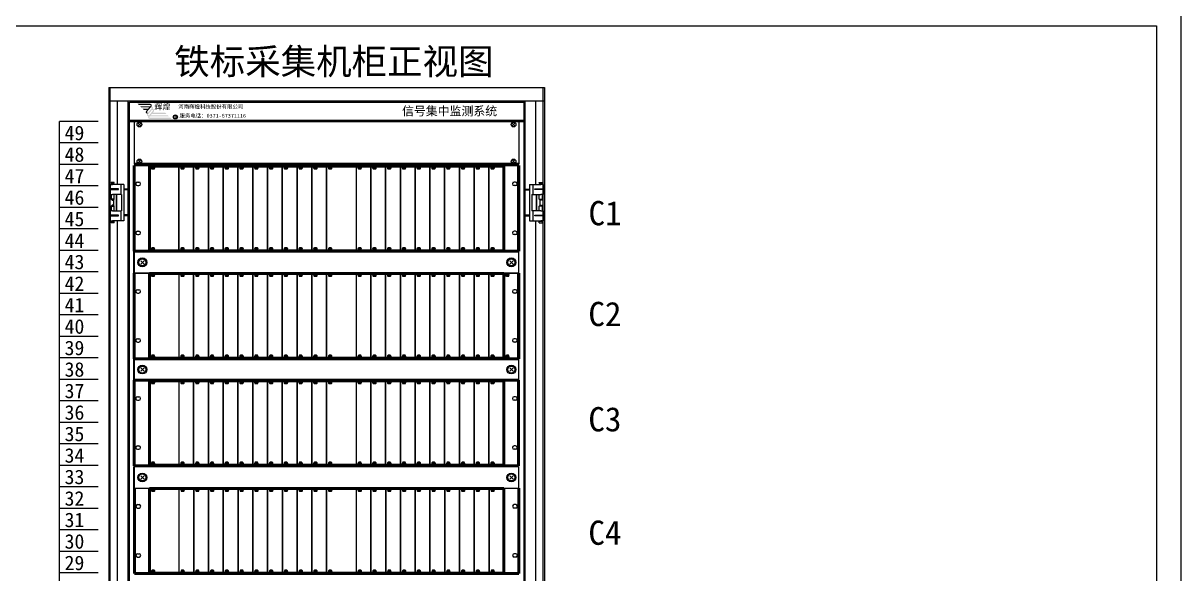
# Model space of a CAD drawing. Extents: x -75138 to 15640, y -12340 to 70479.
# Drawn here: x 4848 to 7240, y -7583 to -6444 of the extents above; entities that cross this region are included whole.
import ezdxf
from ezdxf.enums import TextEntityAlignment as Align

# ---------------------------------------------------------------- set-up
doc = ezdxf.new("R2010")
doc.units = 0
doc.linetypes.add('CENTER', pattern=[2, 1.25, -0.25, 0.25, -0.25])
doc.layers.get('0').update_dxf_attribs({"linetype": 'CONTINUOUS'})
doc.layers.get('Defpoints').update_dxf_attribs({"linetype": 'CONTINUOUS'})
for name, color, linetype, lineweight in [('6文字层', 3, 'CONTINUOUS', 35), ('中心线', 1, 'CENTER', 18), ('轮廓', 7, 'CONTINUOUS', 50)]:
    doc.layers.add(name, color=color, linetype=linetype, lineweight=lineweight)
doc.layers.add('参考线层', color=4, linetype='CONTINUOUS', plot=False)
for name, color, linetype in [('图框_外框线', 7, 'CONTINUOUS'), ('尺寸线', 3, 'CONTINUOUS'), ('轮廓线', 7, 'CONTINUOUS')]:
    doc.layers.add(name, color=color, linetype=linetype)
doc.styles.add('Ht', font='SIMHEI.TTF')
doc.styles.get("Standard").update_dxf_attribs({"font": 'SIMFANG.TTF'})
doc.styles.add('仿宋3.5', font='SIMFANG.TTF', dxfattribs={"width": 0.7, "height": 3.5})
doc.styles.add('宋体', font='SimSun.ttf')
doc.styles.add('黑', font='SIMHEI.TTF')
doc.styles.add('黑体', font='SIMHEI.TTF')

# ---------------------------------------------------------------- blocks, each defined once
blk = doc.blocks.new('机架')
at = {"color": 7, "linetype": 'Continuous', "ltscale": 25.4}
for p, q in [((10682.3, 8398.9), (10682.3, 8396.2)), ((10688.5, 8396.2), (10682.3, 8396.2)), ((10688.5, 8396.2), (10688.5, 8398.9))]:
    blk.add_line(p, q, dxfattribs=at)
blk.add_line((11559.5, 7575.7), (11559.5, 8400.7))
at = {"layer": '尺寸线'}
blk.add_line((10720.1, 6428), (10720.1, 6428), dxfattribs=at)
at = {"layer": '轮廓线'}
for p, q in [((10677.6, 8676.2), (10677.6, 6326.2)), ((10677.6, 8676.2), (11577.6, 8676.2)), ((10680.1, 6385.6), (10680.1, 8676.2)), ((11575, 6385.6), (11575, 8676.2)), ((11577.6, 8676.2), (11577.6, 6326.2)), ((10680.1, 8648.7), (11577.6, 8648.7)), ((10695.6, 8475.7), (10695.6, 8648.7)), ((10717.6, 6385.6), (10717.6, 8648.7)), ((10720, 8646.2), (11535.1, 8646.2)), ((10720.1, 6388.1), (10720.1, 8646.2)), ((11535.1, 6385.6), (11535.1, 8648.7)), ((11537.5, 6385.6), (11537.5, 8648.7)), ((11559.5, 8475.7), (11559.5, 8648.7)), ((10680.1, 8475.7), (10685.4, 8475.7)), ((10680.1, 8475.7), (10680.1, 8455.2)), ((10681.4, 8465.4), (10681.4, 8466.8)), ((10685.4, 8466.8), (10681.4, 8466.8)), ((10688.5, 8480.2), (10682.3, 8480.2)), ((10682.3, 8480.2), (10682.3, 8478.4)), ((10688.5, 8478.4), (10682.3, 8478.4)), ((10682.3, 8476.2), (10688.5, 8476.2)), ((10682.3, 8476.2), (10682.3, 8475.7)), ((10683.5, 8478.4), (10683.5, 8476.2)), ((10702, 8475.7), (10685.4, 8475.7)), ((10697.7, 8466.8), (10685.4, 8466.8)), ((10687.4, 8478.4), (10687.4, 8476.2)), ((10687.4, 8476.2), (10687.4, 8478.4)), ((10688.5, 8478.4), (10688.5, 8480.2)), ((10688.5, 8475.7), (10688.5, 8476.2)), ((10697.7, 8465.4), (10697.7, 8466.8)), ((10708.4, 8475.7), (10702, 8475.7)), ((10702, 8475.7), (10702, 8455.2)), ((10708.4, 8475.7), (10708.4, 8466.3)), ((10708.4, 8466.3), (10708.4, 8464.5)), ((10717.6, 8466.3), (10708.4, 8466.3)), ((11537.5, 8466.3), (11546.7, 8466.3)), ((11546.7, 8475.7), (11546.7, 8466.3)), ((11546.7, 8475.7), (11553.1, 8475.7)), ((11546.7, 8466.3), (11546.7, 8464.5)), ((11553.1, 8475.7), (11553.1, 8455.2)), ((11553.1, 8475.7), (11569.7, 8475.7)), ((11557.4, 8466.8), (11569.7, 8466.8)), ((11557.4, 8465.4), (11557.4, 8466.8)), ((11566.6, 8478.4), (11566.6, 8480.2)), ((11566.6, 8480.2), (11572.8, 8480.2)), ((11566.6, 8478.4), (11572.8, 8478.4)), ((11566.6, 8475.7), (11566.6, 8476.2)), ((11572.8, 8476.2), (11566.6, 8476.2)), ((11567.7, 8476.2), (11567.7, 8478.4)), ((11567.7, 8478.4), (11567.7, 8476.2)), ((11575, 8475.7), (11569.7, 8475.7)), ((11569.7, 8466.8), (11573.7, 8466.8)), ((11571.6, 8478.4), (11571.6, 8476.2)), ((11572.8, 8480.2), (11572.8, 8478.4)), ((11572.8, 8476.2), (11572.8, 8475.7)), ((11573.7, 8465.4), (11573.7, 8466.8)), ((11575, 8475.7), (11575, 8455.2)), ((10680.1, 8455.2), (10685.4, 8455.2)), ((10681.4, 8465.4), (10685.4, 8465.4)), ((10682.3, 8455.2), (10682.3, 8445.3)), ((10688.5, 8445.3), (10682.3, 8445.3)), ((10682.3, 8445.3), (10684.1, 8443.6)), ((10684.1, 8443.6), (10686.8, 8443.6)), ((10685.4, 8465.4), (10697.7, 8465.4)), ((10702, 8455.2), (10685.4, 8455.2)), ((10686.8, 8443.6), (10688.5, 8445.3)), ((10687.4, 8444.2), (10687.4, 8432.2)), ((10688.5, 8445.3), (10688.5, 8455.2)), ((10693.2, 8421.2), (10693.2, 8455.2)), ((10694.1, 8443.6), (10694.1, 8455.2)), ((10694.1, 8443.6), (10694.3, 8443.6)), ((10694.3, 8432.8), (10694.3, 8443.6)), ((10704, 8455.2), (10702, 8455.2)), ((10704, 8455.2), (10704, 8421.2)), ((10708.4, 8464.5), (10708.4, 8412.8)), ((10717.6, 8464.5), (10708.4, 8464.5)), ((11537.5, 8464.5), (11546.7, 8464.5)), ((11546.7, 8464.5), (11546.7, 8412.8)), ((11551.1, 8455.2), (11551.1, 8421.2)), ((11551.1, 8455.2), (11553.1, 8455.2)), ((11553.1, 8455.2), (11569.7, 8455.2)), ((11569.7, 8465.4), (11557.4, 8465.4)), ((11561, 8443.6), (11560.8, 8443.6)), ((11560.8, 8432.8), (11560.8, 8443.6)), ((11561, 8443.6), (11561, 8455.2)), ((11561.9, 8421.2), (11561.9, 8455.2)), ((11566.6, 8445.3), (11566.6, 8455.2)), ((11568.4, 8443.6), (11566.6, 8445.3)), ((11566.6, 8445.3), (11572.8, 8445.3)), ((11567.7, 8444.2), (11567.7, 8432.2)), ((11571, 8443.6), (11568.4, 8443.6)), ((11573.7, 8465.4), (11569.7, 8465.4)), ((11575, 8455.2), (11569.7, 8455.2)), ((11572.8, 8445.3), (11571, 8443.6)), ((11572.8, 8455.2), (11572.8, 8445.3)), ((10685.4, 8421.2), (10680.1, 8421.2)), ((10680.1, 8421.2), (10680.1, 8400.7)), ((10684.1, 8432.8), (10682.3, 8431.1)), ((10682.3, 8431.1), (10688.5, 8431.1)), ((10682.3, 8431.1), (10682.3, 8421.2)), ((10686.8, 8432.8), (10684.1, 8432.8)), ((10685.4, 8421.2), (10702, 8421.2)), ((10688.5, 8431.1), (10686.8, 8432.8)), ((10688.5, 8421.2), (10688.5, 8431.1)), ((10694.1, 8421.2), (10694.1, 8432.8)), ((10694.3, 8432.8), (10694.1, 8432.8)), ((10702, 8421.2), (10702, 8400.7)), ((10702, 8421.2), (10704, 8421.2)), ((11553.1, 8421.2), (11551.1, 8421.2)), ((11569.7, 8421.2), (11553.1, 8421.2)), ((11553.1, 8421.2), (11553.1, 8400.7)), ((11560.8, 8432.8), (11561, 8432.8)), ((11561, 8421.2), (11561, 8432.8)), ((11566.6, 8431.1), (11568.4, 8432.8)), ((11566.6, 8421.2), (11566.6, 8431.1)), ((11572.8, 8431.1), (11566.6, 8431.1)), ((11568.4, 8432.8), (11571, 8432.8)), ((11569.7, 8421.2), (11575, 8421.2)), ((11571, 8432.8), (11572.8, 8431.1)), ((11572.8, 8431.1), (11572.8, 8421.2)), ((11575, 8421.2), (11575, 8400.7)), ((10680.1, 8400.7), (10685.4, 8400.7)), ((10681.4, 8411), (10681.4, 8412.3)), ((10685.4, 8412.3), (10681.4, 8412.3)), ((10681.4, 8411), (10685.4, 8411)), ((10682.3, 8398.9), (10688.5, 8398.9)), ((10683.5, 8400.7), (10683.5, 8398.9)), ((10697.7, 8412.3), (10685.4, 8412.3)), ((10685.4, 8411), (10697.7, 8411)), ((10702, 8400.7), (10685.4, 8400.7)), ((10687.4, 8400.7), (10687.4, 8398.9)), ((10687.4, 8398.9), (10687.4, 8400.7)), ((10697.7, 8411), (10697.7, 8412.3)), ((10708.4, 8400.7), (10702, 8400.7)), ((10708.4, 8412.8), (10708.4, 8411)), ((10717.6, 8412.8), (10708.4, 8412.8)), ((10708.4, 8411), (10708.4, 8400.7)), ((10717.6, 8411), (10708.4, 8411)), ((11537.5, 8412.8), (11546.7, 8412.8)), ((11537.5, 8411), (11546.7, 8411)), ((11546.7, 8412.8), (11546.7, 8411)), ((11546.7, 8411), (11546.7, 8400.7)), ((11546.7, 8400.7), (11553.1, 8400.7)), ((11553.1, 8400.7), (11569.7, 8400.7)), ((11557.4, 8412.3), (11569.7, 8412.3)), ((11557.4, 8411), (11557.4, 8412.3)), ((11569.7, 8411), (11557.4, 8411)), ((11566.6, 8396.2), (11566.6, 8398.9)), ((11572.8, 8398.9), (11566.6, 8398.9)), ((11566.6, 8396.2), (11572.8, 8396.2)), ((11567.7, 8398.9), (11567.7, 8400.7)), ((11567.7, 8400.7), (11567.7, 8398.9)), ((11569.7, 8412.3), (11573.7, 8412.3)), ((11573.7, 8411), (11569.7, 8411)), ((11575, 8400.7), (11569.7, 8400.7)), ((11571.6, 8400.7), (11571.6, 8398.9)), ((11572.8, 8398.9), (11572.8, 8396.2)), ((11573.7, 8411), (11573.7, 8412.3)), ((10680.1, 7575.7), (10680.1, 7555.1)), ((10680.1, 7575.7), (10685.4, 7575.7)), ((10685.4, 7566.7), (10681.4, 7566.7)), ((10681.4, 7565.4), (10681.4, 7566.7)), ((10681.4, 7565.4), (10685.4, 7565.4)), ((10682.3, 7580.1), (10682.3, 7578.3)), ((10688.5, 7580.1), (10682.3, 7580.1)), ((10688.5, 7578.3), (10682.3, 7578.3)), ((10682.3, 7576.1), (10682.3, 7575.7)), ((10682.3, 7576.1), (10688.5, 7576.1)), ((10683.5, 7578.3), (10683.5, 7576.1)), ((10702, 7575.7), (10685.4, 7575.7)), ((10697.7, 7566.7), (10685.4, 7566.7)), ((10685.4, 7565.4), (10697.7, 7565.4)), ((10687.4, 7576.1), (10687.4, 7578.3)), ((10687.4, 7578.3), (10687.4, 7576.1)), ((10688.5, 7578.3), (10688.5, 7580.1)), ((10688.5, 7575.7), (10688.5, 7576.1)), ((10697.7, 7565.4), (10697.7, 7566.7)), ((10702, 7575.7), (10702, 7555.1)), ((10708.4, 7575.7), (10702, 7575.7)), ((10708.4, 7575.7), (10708.4, 7566.3)), ((10717.6, 7566.3), (10708.4, 7566.3)), ((10708.4, 7566.3), (10708.4, 7564.5)), ((10717.6, 7564.5), (10708.4, 7564.5)), ((10708.4, 7564.5), (10708.4, 7512.7)), ((11537.5, 7566.3), (11546.7, 7566.3)), ((11537.5, 7564.5), (11546.7, 7564.5)), ((11546.7, 7575.7), (11553.1, 7575.7)), ((11546.7, 7575.7), (11546.7, 7566.3)), ((11546.7, 7566.3), (11546.7, 7564.5)), ((11546.7, 7564.5), (11546.7, 7512.8)), ((11553.1, 7575.7), (11569.7, 7575.7)), ((11553.1, 7575.7), (11553.1, 7555.2)), ((11557.4, 7565.4), (11557.4, 7566.8)), ((11557.4, 7566.8), (11569.7, 7566.8)), ((11569.7, 7565.4), (11557.4, 7565.4)), ((11566.6, 7580.2), (11572.8, 7580.2)), ((11566.6, 7578.4), (11566.6, 7580.2)), ((11566.6, 7578.4), (11572.8, 7578.4)), ((11572.8, 7576.2), (11566.6, 7576.2)), ((11566.6, 7575.7), (11566.6, 7576.2)), ((11567.7, 7578.4), (11567.7, 7576.2)), ((11567.7, 7576.2), (11567.7, 7578.4)), ((11575, 7575.7), (11569.7, 7575.7)), ((11569.7, 7566.8), (11573.7, 7566.8)), ((11573.7, 7565.4), (11569.7, 7565.4)), ((11571.6, 7578.4), (11571.6, 7576.2)), ((11572.8, 7580.2), (11572.8, 7578.4)), ((11572.8, 7576.2), (11572.8, 7575.7)), ((11573.7, 7565.4), (11573.7, 7566.8)), ((11575, 7575.7), (11575, 7555.2)), ((10680.1, 7555.1), (10685.4, 7555.1)), ((10682.3, 7555.1), (10682.3, 7545.3)), ((10682.3, 7545.3), (10684.1, 7543.5)), ((10688.5, 7545.3), (10682.3, 7545.3)), ((10684.1, 7543.5), (10686.8, 7543.5)), ((10702, 7555.1), (10685.4, 7555.1)), ((10686.8, 7543.5), (10688.5, 7545.3)), ((10687.4, 7544.2), (10687.4, 7532.1)), ((10688.5, 7545.3), (10688.5, 7555.1)), ((10693.2, 7521.2), (10693.2, 7555.1)), ((10694.1, 7543.5), (10694.1, 7555.1)), ((10694.1, 7543.5), (10694.3, 7543.5)), ((10694.3, 7532.8), (10694.3, 7543.5)), ((10704, 7555.1), (10702, 7555.1)), ((10704, 7555.1), (10704, 7521.2)), ((11551.1, 7555.2), (11553.1, 7555.2)), ((11551.1, 7555.2), (11551.1, 7521.2)), ((11553.1, 7555.2), (11569.7, 7555.2)), ((11560.8, 7532.8), (11560.8, 7543.6)), ((11561, 7543.6), (11560.8, 7543.6)), ((11561, 7543.6), (11561, 7555.2)), ((11561.9, 7521.2), (11561.9, 7555.2)), ((11566.6, 7545.3), (11566.6, 7555.2)), ((11566.6, 7545.3), (11572.8, 7545.3)), ((11568.4, 7543.6), (11566.6, 7545.3)), ((11567.7, 7544.2), (11567.7, 7532.2)), ((11571, 7543.6), (11568.4, 7543.6)), ((11575, 7555.2), (11569.7, 7555.2)), ((11572.8, 7545.3), (11571, 7543.6)), ((11572.8, 7555.2), (11572.8, 7545.3)), ((10680.1, 7521.2), (10680.1, 7500.7)), ((10685.4, 7521.2), (10680.1, 7521.2)), ((10685.4, 7512.3), (10681.4, 7512.3)), ((10681.4, 7510.9), (10681.4, 7512.3)), ((10681.4, 7510.9), (10685.4, 7510.9)), ((10684.1, 7532.8), (10682.3, 7531)), ((10682.3, 7531), (10682.3, 7521.2)), ((10682.3, 7531), (10688.5, 7531)), ((10686.8, 7532.8), (10684.1, 7532.8)), ((10685.4, 7521.2), (10702, 7521.2)), ((10697.7, 7512.3), (10685.4, 7512.3)), ((10685.4, 7510.9), (10697.7, 7510.9)), ((10688.5, 7531), (10686.8, 7532.8)), ((10688.5, 7521.2), (10688.5, 7531)), ((10694.3, 7532.8), (10694.1, 7532.8)), ((10694.1, 7521.2), (10694.1, 7532.8)), ((10697.7, 7510.9), (10697.7, 7512.3)), ((10702, 7521.2), (10704, 7521.2)), ((10702, 7521.2), (10702, 7500.7)), ((10717.6, 7512.7), (10708.4, 7512.7)), ((10708.4, 7512.7), (10708.4, 7510.9)), ((10717.6, 7510.9), (10708.4, 7510.9)), ((10708.4, 7510.9), (10708.4, 7500.7)), ((11537.5, 7512.8), (11546.7, 7512.8)), ((11537.5, 7511), (11546.7, 7511)), ((11546.7, 7512.8), (11546.7, 7511)), ((11546.7, 7511), (11546.7, 7500.7)), ((11553.1, 7521.2), (11551.1, 7521.2)), ((11553.1, 7521.2), (11553.1, 7500.7)), ((11569.7, 7521.2), (11553.1, 7521.2)), ((11557.4, 7511), (11557.4, 7512.3)), ((11557.4, 7512.3), (11569.7, 7512.3)), ((11569.7, 7511), (11557.4, 7511)), ((11560.8, 7532.8), (11561, 7532.8)), ((11561, 7521.2), (11561, 7532.8)), ((11566.6, 7531.1), (11568.4, 7532.8)), ((11572.8, 7531.1), (11566.6, 7531.1)), ((11566.6, 7521.2), (11566.6, 7531.1)), ((11568.4, 7532.8), (11571, 7532.8)), ((11569.7, 7521.2), (11575, 7521.2)), ((11569.7, 7512.3), (11573.7, 7512.3)), ((11573.7, 7511), (11569.7, 7511)), ((11571, 7532.8), (11572.8, 7531.1)), ((11572.8, 7531.1), (11572.8, 7521.2)), ((11573.7, 7511), (11573.7, 7512.3)), ((11575, 7521.2), (11575, 7500.7)), ((10680.1, 7500.7), (10685.4, 7500.7)), ((10682.3, 7498.9), (10682.3, 7496.2)), ((10682.3, 7498.9), (10688.5, 7498.9)), ((10688.5, 7496.2), (10682.3, 7496.2)), ((10683.5, 7500.7), (10683.5, 7498.9)), ((10702, 7500.7), (10685.4, 7500.7)), ((10687.4, 7498.9), (10687.4, 7500.7)), ((10687.4, 7500.7), (10687.4, 7498.9)), ((10688.5, 7496.2), (10688.5, 7498.9)), ((10708.4, 7500.7), (10702, 7500.7)), ((11546.7, 7500.7), (11553.1, 7500.7)), ((11553.1, 7500.7), (11569.7, 7500.7)), ((11559.5, 6750.7), (11559.5, 7500.7)), ((11572.8, 7498.9), (11566.6, 7498.9)), ((11566.6, 7496.2), (11566.6, 7498.9)), ((11566.6, 7496.2), (11572.8, 7496.2)), ((11567.7, 7500.7), (11567.7, 7498.9)), ((11567.7, 7498.9), (11567.7, 7500.7)), ((11575, 7500.7), (11569.7, 7500.7)), ((11571.6, 7500.7), (11571.6, 7498.9)), ((11572.8, 7498.9), (11572.8, 7496.2)), ((10680.1, 6750.7), (10685.4, 6750.7)), ((10680.1, 6750.7), (10680.1, 6730.2)), ((10688.5, 6755.2), (10682.3, 6755.2)), ((10682.3, 6755.2), (10682.3, 6753.4)), ((10688.5, 6753.4), (10682.3, 6753.4)), ((10682.3, 6751.2), (10688.5, 6751.2)), ((10682.3, 6751.2), (10682.3, 6750.7)), ((10683.5, 6753.4), (10683.5, 6751.2)), ((10702, 6750.7), (10685.4, 6750.7)), ((10687.4, 6753.4), (10687.4, 6751.2)), ((10687.4, 6751.2), (10687.4, 6753.4)), ((10688.5, 6753.4), (10688.5, 6755.2)), ((10688.5, 6750.7), (10688.5, 6751.2)), ((10708.4, 6750.7), (10702, 6750.7)), ((10702, 6750.7), (10702, 6730.2)), ((10708.4, 6750.7), (10708.4, 6741.3)), ((11546.7, 6750.7), (11546.7, 6741.3)), ((11546.7, 6750.7), (11553.1, 6750.7)), ((11553.1, 6750.7), (11553.1, 6730.2)), ((11553.1, 6750.7), (11569.7, 6750.7)), ((11566.6, 6753.4), (11566.6, 6755.2)), ((11566.6, 6755.2), (11572.8, 6755.2)), ((11566.6, 6753.4), (11572.8, 6753.4)), ((11566.6, 6750.7), (11566.6, 6751.2)), ((11572.8, 6751.2), (11566.6, 6751.2)), ((11567.7, 6751.2), (11567.7, 6753.4)), ((11567.7, 6753.4), (11567.7, 6751.2)), ((11575, 6750.7), (11569.7, 6750.7)), ((11571.6, 6753.4), (11571.6, 6751.2)), ((11572.8, 6755.2), (11572.8, 6753.4)), ((11572.8, 6751.2), (11572.8, 6750.7)), ((11575, 6750.7), (11575, 6730.2)), ((10680.1, 6730.2), (10685.4, 6730.2)), ((10681.4, 6740.4), (10681.4, 6741.8)), ((10685.4, 6741.8), (10681.4, 6741.8)), ((10681.4, 6740.4), (10685.4, 6740.4)), ((10682.3, 6730.2), (10682.3, 6720.3)), ((10688.5, 6720.3), (10682.3, 6720.3)), ((10682.3, 6720.3), (10684.1, 6718.6)), ((10697.7, 6741.8), (10685.4, 6741.8)), ((10685.4, 6740.4), (10697.7, 6740.4)), ((10702, 6730.2), (10685.4, 6730.2)), ((10686.8, 6718.6), (10688.5, 6720.3)), ((10688.5, 6720.3), (10688.5, 6730.2)), ((10693.2, 6696.2), (10693.2, 6730.2)), ((10694.1, 6718.6), (10694.1, 6730.2)), ((10697.7, 6740.4), (10697.7, 6741.8)), ((10704, 6730.2), (10702, 6730.2)), ((10704, 6730.2), (10704, 6696.2)), ((10708.4, 6741.3), (10708.4, 6739.5)), ((10717.6, 6741.3), (10708.4, 6741.3)), ((10708.4, 6739.5), (10708.4, 6687.8)), ((10717.6, 6739.5), (10708.4, 6739.5)), ((11537.5, 6741.3), (11546.7, 6741.3)), ((11537.5, 6739.5), (11546.7, 6739.5)), ((11546.7, 6741.3), (11546.7, 6739.5)), ((11546.7, 6739.5), (11546.7, 6687.8)), ((11551.1, 6730.2), (11551.1, 6696.2)), ((11551.1, 6730.2), (11553.1, 6730.2)), ((11553.1, 6730.2), (11569.7, 6730.2)), ((11557.4, 6741.8), (11569.7, 6741.8)), ((11557.4, 6740.4), (11557.4, 6741.8)), ((11569.7, 6740.4), (11557.4, 6740.4)), ((11561, 6718.6), (11561, 6730.2)), ((11561.9, 6696.2), (11561.9, 6730.2)), ((11566.6, 6720.3), (11566.6, 6730.2)), ((11568.4, 6718.6), (11566.6, 6720.3)), ((11566.6, 6720.3), (11572.8, 6720.3)), ((11569.7, 6741.8), (11573.7, 6741.8)), ((11573.7, 6740.4), (11569.7, 6740.4)), ((11575, 6730.2), (11569.7, 6730.2)), ((11572.8, 6720.3), (11571, 6718.6)), ((11572.8, 6730.2), (11572.8, 6720.3)), ((11573.7, 6740.4), (11573.7, 6741.8)), ((10685.4, 6696.2), (10680.1, 6696.2)), ((10680.1, 6696.2), (10680.1, 6675.7)), ((10684.1, 6707.8), (10682.3, 6706.1)), ((10682.3, 6706.1), (10688.5, 6706.1)), ((10682.3, 6706.1), (10682.3, 6696.2)), ((10684.1, 6718.6), (10686.8, 6718.6)), ((10686.8, 6707.8), (10684.1, 6707.8)), ((10685.4, 6696.2), (10702, 6696.2)), ((10688.5, 6706.1), (10686.8, 6707.8)), ((10687.4, 6719.2), (10687.4, 6707.2)), ((10688.5, 6696.2), (10688.5, 6706.1)), ((10694.1, 6718.6), (10694.3, 6718.6)), ((10694.1, 6696.2), (10694.1, 6707.8)), ((10694.3, 6707.8), (10694.1, 6707.8)), ((10694.3, 6707.8), (10694.3, 6718.6)), ((10702, 6696.2), (10702, 6675.7)), ((10702, 6696.2), (10704, 6696.2)), ((11553.1, 6696.2), (11551.1, 6696.2)), ((11569.7, 6696.2), (11553.1, 6696.2)), ((11553.1, 6696.2), (11553.1, 6675.7)), ((11561, 6718.6), (11560.8, 6718.6)), ((11560.8, 6707.8), (11560.8, 6718.6)), ((11560.8, 6707.8), (11561, 6707.8)), ((11561, 6696.2), (11561, 6707.8)), ((11566.6, 6706.1), (11568.4, 6707.8)), ((11566.6, 6696.2), (11566.6, 6706.1)), ((11572.8, 6706.1), (11566.6, 6706.1)), ((11567.7, 6719.2), (11567.7, 6707.2)), ((11571, 6718.6), (11568.4, 6718.6)), ((11568.4, 6707.8), (11571, 6707.8)), ((11569.7, 6696.2), (11575, 6696.2)), ((11571, 6707.8), (11572.8, 6706.1)), ((11572.8, 6706.1), (11572.8, 6696.2)), ((11575, 6696.2), (11575, 6675.7)), ((10680.1, 6675.7), (10685.4, 6675.7)), ((10681.4, 6686), (10681.4, 6687.3)), ((10685.4, 6687.3), (10681.4, 6687.3)), ((10681.4, 6686), (10685.4, 6686)), ((10682.3, 6673.9), (10688.5, 6673.9)), ((10682.3, 6673.9), (10682.3, 6671.2)), ((10683.5, 6675.7), (10683.5, 6673.9)), ((10697.7, 6687.3), (10685.4, 6687.3)), ((10685.4, 6686), (10697.7, 6686)), ((10702, 6675.7), (10685.4, 6675.7)), ((10687.4, 6675.7), (10687.4, 6673.9)), ((10687.4, 6673.9), (10687.4, 6675.7)), ((10688.5, 6671.2), (10688.5, 6673.9)), ((10695.6, 6385.6), (10695.6, 6675.7)), ((10697.7, 6686), (10697.7, 6687.3)), ((10708.4, 6675.7), (10702, 6675.7)), ((10708.4, 6687.8), (10708.4, 6686)), ((10717.6, 6687.8), (10708.4, 6687.8)), ((10708.4, 6686), (10708.4, 6675.7)), ((10717.6, 6686), (10708.4, 6686)), ((11537.5, 6687.8), (11546.7, 6687.8)), ((11537.5, 6686), (11546.7, 6686)), ((11546.7, 6687.8), (11546.7, 6686)), ((11546.7, 6686), (11546.7, 6675.7)), ((11546.7, 6675.7), (11553.1, 6675.7)), ((11553.1, 6675.7), (11569.7, 6675.7)), ((11557.4, 6687.3), (11569.7, 6687.3)), ((11557.4, 6686), (11557.4, 6687.3)), ((11569.7, 6686), (11557.4, 6686)), ((11566.6, 6671.2), (11566.6, 6673.9)), ((11572.8, 6673.9), (11566.6, 6673.9)), ((11567.7, 6673.9), (11567.7, 6675.7)), ((11567.7, 6675.7), (11567.7, 6673.9)), ((11569.7, 6687.3), (11573.7, 6687.3)), ((11573.7, 6686), (11569.7, 6686)), ((11575, 6675.7), (11569.7, 6675.7)), ((11571.6, 6675.7), (11571.6, 6673.9)), ((11572.8, 6673.9), (11572.8, 6671.2)), ((11573.7, 6686), (11573.7, 6687.3)), ((10688.5, 6671.2), (10682.3, 6671.2)), ((11566.6, 6671.2), (11572.8, 6671.2)), ((11535.1, 6428.1), (10720.1, 6428.1)), ((10720.1, 6425.6), (11575, 6425.5)), ((10677.6, 6385.6), (11577.6, 6385.6)), ((10720.1, 6403.6), (11535.1, 6403.6)), ((10720.1, 6388.1), (11535.1, 6388.1)), ((10892.7, 6341.2), (10877.7, 6326.2)), ((10892.7, 6341.2), (11362.7, 6341.2)), ((11362.7, 6341.2), (11377.7, 6326.2)), ((10677.6, 6326.2), (10877.7, 6326.2)), ((11377.7, 6326.2), (11577.6, 6326.2))]:
    blk.add_line(p, q, dxfattribs=at)
blk = doc.blocks.new('铁标1U盲板')
at = {"layer": '6文字层', "color": 7}
blk.add_line((11498.1, 8710.8), (11498.1, 8755.2), dxfattribs=at)
at = {"layer": '尺寸线', "color": 0, "lineweight": 25}
blk.add_line((12292.1, 8755.2), (12292.1, 8710.8), dxfattribs=at)
at = {"layer": '轮廓线'}
for p, q in [((11498.1, 8755.2), (12292.1, 8755.2)), ((11498.1, 8755.2), (11498.1, 8710.8)), ((12292.1, 8755.2), (12292.1, 8710.8)), ((11518.3, 8729.3), (11511.4, 8736.2)), ((11511.4, 8729.3), (11518.3, 8736.2)), ((12280.5, 8729.3), (12273.6, 8736.2)), ((12273.6, 8729.3), (12280.5, 8736.2)), ((11498.1, 8710.8), (12292.1, 8710.8))]:
    blk.add_line(p, q, dxfattribs=at)
for centre, radius in [((11514.9, 8732.7), 9.14), ((11514.9, 8732.7), 7.31), ((12277, 8732.7), 9.14), ((12277, 8732.7), 7.31)]:
    blk.add_circle(centre, radius, dxfattribs=at)
blk = doc.blocks.new('06型铁标采集机箱')
for p, q in [((7.5, -34.25), (10.5, -34.25)), ((7.5, -41.25), (10.5, -41.25)), ((788.5, -34.25), (785.5, -34.25)), ((788.5, -41.25), (785.5, -41.25)), ((7.5, -135.75), (10.5, -135.75)), ((7.5, -142.75), (10.5, -142.75)), ((788.5, -135.75), (785.5, -135.75)), ((788.5, -142.75), (785.5, -142.75))]:
    blk.add_line(p, q)
for centre, start, end in [((7.5, -37.75), 90, 270), ((10.5, -37.75), 270, 90), ((785.5, -37.75), 90, 270), ((788.5, -37.75), 270, 90), ((7.5, -139.25), 90, 270), ((10.5, -139.25), 270, 90), ((785.5, -139.25), 90, 270), ((788.5, -139.25), 270, 90)]:
    blk.add_arc(centre, 3.5, start, end)
at = {"layer": 'Defpoints'}
blk.add_line((0.84, 0), (794.84, 0), dxfattribs=at)
at = {"layer": '参考线层'}
for p, q in [((93, -1.075), (93, -175.925)), ((123.5, -1.075), (123.5, -175.925)), ((154, -1.075), (154, -175.925)), ((184.5, -1.075), (184.5, -175.925)), ((215, -1.075), (215, -175.925)), ((245.5, -1.075), (245.5, -175.925)), ((276, -1.075), (276, -175.925)), ((306.5, -1.075), (306.5, -175.925)), ((337, -1.075), (337, -177)), ((367.5, -1.075), (367.5, -175.925)), ((398, -1.075), (398, -175.925)), ((459, -1.075), (459, -175.925)), ((489.5, -1.075), (489.5, -175.925)), ((520, -1.075), (520, -175.925)), ((550.5, -1.075), (550.5, -175.925)), ((581, -1.075), (581, -175.925)), ((611.5, -1.075), (611.5, -175.925)), ((642, -1.075), (642, -175.925)), ((672.5, -1.075), (672.5, -175.925)), ((703, -1.075), (703, -175.925)), ((733.5, -1.075), (733.5, -175.925))]:
    blk.add_line(p, q, dxfattribs=at)
at = {"layer": '轮廓'}
for p, q in [((0.84, 0), (0.84, -177)), ((32, 0), (32, -177)), ((764, -1.075), (32, -1.075)), ((764, 0), (764, -177)), ((794.84, 0), (794.84, -177)), ((0.84, -177), (794.84, -177)), ((764, -175.925), (32, -175.925))]:
    blk.add_line(p, q, dxfattribs=at)
blk = doc.blocks.new('补空板')
at = {"linetype": 'ByBlock'}
for p, q in [((30.5, 0), (0, 0)), ((0, 0), (0, -174.8)), ((5.4, 0), (9.6, 0)), ((30.5, -174.8), (30.5, 0)), ((9.6, -6.2), (5.4, -6.2)), ((30.5, -174.8), (0, -174.8)), ((9.6, -168.6), (5.4, -168.6)), ((5.4, -174.8), (9.6, -174.8))]:
    blk.add_line(p, q, dxfattribs=at)
for p, q in [((8.6, -5.2), (5.7, -1.5)), ((9.3, -4.7), (6.4, -1)), ((8.6, -169.7), (5.7, -173.3)), ((9.3, -170.2), (6.4, -173.8))]:
    blk.add_line(p, q)
for centre, radius in [((7.5, -3.1), 2.5), ((7.5, -3.1), 2.35), ((7.5, -171.7), 2.5), ((7.5, -171.7), 2.35)]:
    blk.add_circle(centre, radius)
for centre, start, end in [((7.5, -3.1), 124.2422, 235.7578), ((7.5, -3.1), 304.2422, 55.7578), ((7.5, -171.7), 124.2422, 235.7578), ((7.5, -171.7), 304.2422, 55.7578)]:
    blk.add_arc(centre, 3.75, start, end, dxfattribs=at)
blk = doc.blocks.new('图框')
blk.add_line((3861.05, 1456.74), (3861.05, 1159.74))
at = {"color": 1, "lineweight": -3}
for p, q in [((3466.05, 1451.74), (3856.05, 1451.74)), ((3856.05, 1451.74), (3856.05, 1164.74))]:
    blk.add_line(p, q, dxfattribs=at)
at = {"style": '仿宋3.5', "width": 0.8}
for tag, p in [('车站站名', (3771.33, 1184.32)), ('图纸名称', (3771.41, 1173.86))]:
    blk.add_attdef(tag, text='', height=4, dxfattribs=at).set_placement(p, align=Align.MIDDLE)

msp = doc.modelspace()

# ---------------------------------------------------------------- hatches: boundary and pattern name
h = msp.add_hatch(color=1)
h.paths.add_polyline_path([(5158.6, -6638.5, 1), (5166.9, -6638.5, 1)])
h.paths.add_polyline_path([(5166.3, -6638.5, -1), (5159.2, -6638.5, -1)], flags=16)
at = {"layer": '中心线'}
msp.add_hatch(color=1, dxfattribs=at).paths.add_polyline_path([(5110.6, -6613.7, -0.63707), (5111.4, -6615.4), (5102.3, -6626.1, 0.572844), (5104.4, -6631.9, -0.047054), (5104.7, -6631.3), (5106.3, -6629.5), (5105, -6629.5, -0.63707), (5104.2, -6627.7), (5113.3, -6617, 0.63707), (5110.6, -6611.2), (5084.9, -6611.2), (5087.4, -6613.7)])
h = msp.add_hatch(color=1, dxfattribs=at)
h.paths.add_polyline_path([(5108.4, -6618.9), (5110.5, -6616.4), (5090.1, -6616.4), (5092.6, -6618.9)])
h.paths.add_polyline_path([(5095.3, -6621.6), (5097.8, -6624), (5104.1, -6624), (5106.2, -6621.6)])
h = msp.add_hatch(color=1, dxfattribs=at)
h.paths.add_polyline_path([(5104.7, -6631.5, 0.572844), (5106.8, -6637.2, -0.047054), (5107.2, -6636.7), (5108.7, -6634.8), (5107.4, -6634.8, -0.63707), (5106.6, -6633.1), (5115.7, -6622.3, 0.572844), (5113.6, -6616.6, -0.047054), (5113.3, -6617.1), (5111.7, -6619), (5113, -6619, -0.63707), (5113.8, -6620.7)])
h.paths.add_polyline_path([(5107.2, -6636.7, 0.63707), (5109.9, -6642.5), (5154.3, -6642.5), (5151.8, -6640), (5109.9, -6640, -0.63707), (5109.1, -6638.3), (5118.1, -6627.5, 0.572844), (5116.1, -6621.8, -0.047054), (5115.7, -6622.3), (5114.1, -6624.2), (5115.4, -6624.2, -0.63707), (5116.2, -6625.9)])
h.paths.add_polyline_path([(5114.3, -6632.1), (5143.9, -6632.1), (5141.4, -6629.6), (5116.4, -6629.6)], flags=16)
h.paths.add_polyline_path([(5112, -6634.8), (5109.9, -6637.3), (5149.1, -6637.3), (5146.6, -6634.8)], flags=16)
h = msp.add_hatch(color=1, dxfattribs=at)
h.paths.add_polyline_path([(5104.7, -6631.5, 0.572844), (5106.8, -6637.2, -0.047054), (5107.2, -6636.7), (5108.7, -6634.8), (5107.4, -6634.8, -0.63707), (5106.6, -6633.1), (5115.7, -6622.3, 0.572844), (5113.6, -6616.6, -0.047054), (5113.3, -6617.1), (5111.7, -6619), (5113, -6619, -0.63707), (5113.8, -6620.7)])
h.paths.add_polyline_path([(5107.2, -6636.7, 0.63707), (5109.9, -6642.5), (5154.3, -6642.5), (5151.8, -6640), (5109.9, -6640, -0.63707), (5109.1, -6638.3), (5118.1, -6627.5, 0.572844), (5116.1, -6621.8, -0.047054), (5115.7, -6622.3), (5114.1, -6624.2), (5115.4, -6624.2, -0.63707), (5116.2, -6625.9)])
h.paths.add_polyline_path([(5114.3, -6632.1), (5143.9, -6632.1), (5141.4, -6629.6), (5116.4, -6629.6)], flags=16)
h.paths.add_polyline_path([(5112, -6634.8), (5109.9, -6637.3), (5149.1, -6637.3), (5146.6, -6634.8)], flags=16)

# ---------------------------------------------------------------- linework, layer by layer
for p, q in [((5067.9, -6645.3), (5882.9, -6645.3)), ((5067.9, -6647.8), (5882.9, -6647.8)), ((5117.7, -6745.4), (5114.8, -6741.8)), ((5118.3, -6744.9), (5115.4, -6741.3)), ((5322.5, -6740.2), (5322.5, -6915.1)), ((5353, -6740.2), (5353, -6915.1)), ((5383.5, -6740.2), (5383.5, -6915.1)), ((5483.7, -6745.4), (5480.8, -6741.8)), ((5484.3, -6744.9), (5481.4, -6741.3)), ((5865.5, -6773.4), (5862.5, -6773.4)), ((5865.5, -6780.4), (5862.5, -6780.4)), ((5865.5, -6874.9), (5862.5, -6874.9)), ((5865.5, -6881.9), (5862.5, -6881.9)), ((5117.7, -6909.9), (5114.8, -6913.5)), ((5118.3, -6910.4), (5115.4, -6914)), ((5483.7, -6909.9), (5480.8, -6913.5)), ((5484.3, -6910.4), (5481.4, -6914)), ((5117.7, -6967.6), (5114.8, -6964)), ((5118.3, -6967.1), (5115.4, -6963.5)), ((5483.7, -6967.6), (5480.8, -6964)), ((5484.3, -6967.1), (5481.4, -6963.5)), ((5117.7, -7132.2), (5114.8, -7135.8)), ((5118.3, -7132.7), (5115.4, -7136.3)), ((5483.7, -7132.2), (5480.8, -7135.8)), ((5484.3, -7132.7), (5481.4, -7136.3)), ((5117.7, -7189.2), (5114.8, -7185.6)), ((5118.3, -7188.7), (5115.4, -7185.1)), ((5483.7, -7189.2), (5480.8, -7185.6)), ((5484.3, -7188.7), (5481.4, -7185.1)), ((5117.7, -7353.7), (5114.8, -7357.3)), ((5118.3, -7354.2), (5115.4, -7357.8)), ((5483.7, -7353.7), (5480.8, -7357.3)), ((5484.3, -7354.2), (5481.4, -7357.8)), ((5117.8, -7412.1), (5114.9, -7408.5)), ((5118.4, -7411.6), (5115.5, -7408)), ((5483.8, -7412.1), (5480.9, -7408.5)), ((5484.4, -7411.6), (5481.5, -7408)), ((5117.8, -7576.7), (5114.9, -7580.3)), ((5118.4, -7577.2), (5115.5, -7580.8)), ((5483.8, -7576.7), (5480.9, -7580.3)), ((5484.4, -7577.2), (5481.5, -7580.8))]:
    msp.add_line(p, q)
at = {"lineweight": 25}
for p, q in [((5085.6, -6657), (5091.3, -6651.3)), ((5085.6, -6651.3), (5091.3, -6657)), ((5858.4, -6651.3), (5864.1, -6657)), ((5858.4, -6657), (5864.1, -6651.3)), ((5085.6, -6733.2), (5091.3, -6727.5)), ((5085.6, -6727.5), (5091.3, -6733.2)), ((5858.4, -6727.5), (5864.1, -6733.2)), ((5858.4, -6733.2), (5864.1, -6727.5))]:
    msp.add_line(p, q, dxfattribs=at)
at = {"linetype": 'ByBlock'}
for p, q in [((5139.5, -6740.2), (5109, -6740.2)), ((5109, -6740.2), (5109, -6915.1)), ((5114.4, -6740.2), (5118.6, -6740.2)), ((5170, -6915.1), (5170, -6740.2)), ((5322.5, -6740.2), (5292, -6740.2)), ((5353, -6740.2), (5322.5, -6740.2)), ((5322.5, -6740.2), (5322.5, -6915.1)), ((5383.5, -6740.2), (5353, -6740.2)), ((5475, -6740.2), (5475, -6915.1)), ((5480.4, -6740.2), (5484.6, -6740.2)), ((5566.5, -6740.2), (5536, -6740.2)), ((5118.6, -6746.4), (5114.4, -6746.4)), ((5484.6, -6746.4), (5480.4, -6746.4)), ((5118.6, -6908.9), (5114.4, -6908.9)), ((5484.6, -6908.9), (5480.4, -6908.9)), ((5139.5, -6915.1), (5109, -6915.1)), ((5114.4, -6915.1), (5118.6, -6915.1)), ((5480.4, -6915.1), (5484.6, -6915.1)), ((5566.5, -6915.1), (5536, -6915.1)), ((5109, -6962.5), (5109, -7137.3)), ((5114.4, -6962.5), (5118.6, -6962.5)), ((5118.6, -6968.7), (5114.4, -6968.7)), ((5475, -6962.5), (5475, -7137.3)), ((5480.4, -6962.5), (5484.6, -6962.5)), ((5484.6, -6968.7), (5480.4, -6968.7)), ((5118.6, -7131.1), (5114.4, -7131.1)), ((5114.4, -7137.3), (5118.6, -7137.3)), ((5484.6, -7131.1), (5480.4, -7131.1)), ((5480.4, -7137.3), (5484.6, -7137.3)), ((5109, -7184), (5109, -7358.9)), ((5114.4, -7184), (5118.6, -7184)), ((5118.6, -7190.2), (5114.4, -7190.2)), ((5475, -7184), (5475, -7358.9)), ((5480.4, -7184), (5484.6, -7184)), ((5484.6, -7190.2), (5480.4, -7190.2)), ((5118.6, -7352.7), (5114.4, -7352.7)), ((5114.4, -7358.9), (5118.6, -7358.9)), ((5484.6, -7352.7), (5480.4, -7352.7)), ((5480.4, -7358.9), (5484.6, -7358.9)), ((5109.2, -7407), (5109.2, -7581.8)), ((5114.5, -7407), (5118.8, -7407)), ((5118.8, -7413.2), (5114.5, -7413.2)), ((5475.2, -7407), (5475.2, -7581.8)), ((5480.5, -7407), (5484.8, -7407)), ((5484.8, -7413.2), (5480.5, -7413.2)), ((5118.8, -7575.6), (5114.5, -7575.6)), ((5484.8, -7575.6), (5480.5, -7575.6)), ((5114.5, -7581.8), (5118.8, -7581.8)), ((5480.5, -7581.8), (5484.8, -7581.8))]:
    msp.add_line(p, q, dxfattribs=at)
at = {"color": 1}
for radius in [4.14, 3.55]:
    msp.add_circle((5162.7, -6638.5), radius, dxfattribs=at)
at = {"lineweight": 25}
for centre in [(5088.5, -6654.2), (5861.3, -6654.2), (5088.5, -6730.4), (5861.3, -6730.4)]:
    msp.add_circle(centre, 4.8, dxfattribs=at)
for centre, radius in [((5116.5, -6743.3), 2.5), ((5116.5, -6743.3), 2.35), ((5482.5, -6743.3), 2.5), ((5482.5, -6743.3), 2.35), ((5116.5, -6912), 2.5), ((5116.5, -6912), 2.35), ((5482.5, -6912), 2.5), ((5482.5, -6912), 2.35), ((5116.5, -6965.6), 2.5), ((5116.5, -6965.6), 2.35), ((5482.5, -6965.6), 2.5), ((5482.5, -6965.6), 2.35), ((5116.5, -7134.2), 2.5), ((5116.5, -7134.2), 2.35), ((5482.5, -7134.2), 2.5), ((5482.5, -7134.2), 2.35), ((5116.5, -7187.1), 2.5), ((5116.5, -7187.1), 2.35), ((5482.5, -7187.1), 2.5), ((5482.5, -7187.1), 2.35), ((5116.5, -7355.8), 2.5), ((5116.5, -7355.8), 2.35), ((5482.5, -7355.8), 2.5), ((5482.5, -7355.8), 2.35), ((5116.7, -7410.1), 2.5), ((5116.7, -7410.1), 2.35), ((5482.7, -7410.1), 2.5), ((5482.7, -7410.1), 2.35), ((5116.7, -7578.7), 2.5), ((5116.7, -7578.7), 2.35), ((5482.7, -7578.7), 2.5), ((5482.7, -7578.7), 2.35)]:
    msp.add_circle(centre, radius)
at = {"linetype": 'ByBlock'}
for centre, start, end in [((5116.5, -6743.3), 124.2422, 235.7578), ((5116.5, -6743.3), 304.2422, 55.7578), ((5482.5, -6743.3), 124.2422, 235.7578), ((5482.5, -6743.3), 304.2422, 55.7578), ((5116.5, -6912), 124.2422, 235.7578), ((5116.5, -6912), 304.2422, 55.7578), ((5482.5, -6912), 124.2422, 235.7578), ((5482.5, -6912), 304.2422, 55.7578), ((5116.5, -6965.6), 124.2422, 235.7578), ((5116.5, -6965.6), 304.2422, 55.7578), ((5482.5, -6965.6), 124.2422, 235.7578), ((5482.5, -6965.6), 304.2422, 55.7578), ((5116.5, -7134.2), 124.2422, 235.7578), ((5116.5, -7134.2), 304.2422, 55.7578), ((5482.5, -7134.2), 124.2422, 235.7578), ((5482.5, -7134.2), 304.2422, 55.7578), ((5116.5, -7187.1), 124.2422, 235.7578), ((5116.5, -7187.1), 304.2422, 55.7578), ((5482.5, -7187.1), 124.2422, 235.7578), ((5482.5, -7187.1), 304.2422, 55.7578), ((5116.5, -7355.8), 124.2422, 235.7578), ((5116.5, -7355.8), 304.2422, 55.7578), ((5482.5, -7355.8), 124.2422, 235.7578), ((5482.5, -7355.8), 304.2422, 55.7578), ((5116.7, -7410.1), 124.2422, 235.7578), ((5116.7, -7410.1), 304.2422, 55.7578), ((5482.7, -7410.1), 124.2422, 235.7578), ((5482.7, -7410.1), 304.2422, 55.7578), ((5116.7, -7578.7), 124.2422, 235.7578), ((5116.7, -7578.7), 304.2422, 55.7578), ((5482.7, -7578.7), 124.2422, 235.7578), ((5482.7, -7578.7), 304.2422, 55.7578)]:
    msp.add_arc(centre, 3.75, start, end, dxfattribs=at)
for centre, start, end in [((5862.5, -6776.9), 90, 270), ((5865.5, -6776.9), 270, 90), ((5862.5, -6878.4), 90, 270), ((5865.5, -6878.4), 270, 90)]:
    msp.add_arc(centre, 3.5, start, end)
at = {"layer": 'Defpoints'}
for p, q in [((5077.9, -6648.2), (5871.9, -6648.2)), ((5077.9, -6739.1), (5871.9, -6739.1)), ((5077.9, -6961.4), (5871.9, -6961.4)), ((5077.9, -7138.4), (5871.9, -7138.4)), ((5077.9, -7182.9), (5871.9, -7182.9))]:
    msp.add_line(p, q, dxfattribs=at)
at = {"layer": '尺寸线'}
for p, q in [((5003.6, -6647.8), (4923.6, -6647.8)), ((4923.6, -8825.8), (4923.6, -6647.8)), ((5003.6, -6692.2), (4923.6, -6692.2)), ((5003.6, -6736.7), (4923.6, -6736.7)), ((5003.6, -6781.1), (4923.6, -6781.1)), ((5003.6, -6825.6), (4923.6, -6825.6)), ((5003.6, -6870), (4923.6, -6870)), ((5003.6, -6914.5), (4923.6, -6914.5)), ((5003.6, -6958.9), (4923.6, -6958.9)), ((5003.6, -7003.4), (4923.6, -7003.4)), ((5003.6, -7047.8), (4923.6, -7047.8)), ((5003.6, -7092.3), (4923.6, -7092.3)), ((5003.6, -7136.7), (4923.6, -7136.7)), ((5003.6, -7181.2), (4923.6, -7181.2)), ((5003.6, -7225.6), (4923.6, -7225.6)), ((5003.6, -7270.1), (4923.6, -7270.1)), ((5003.6, -7314.5), (4923.6, -7314.5)), ((5003.6, -7359), (4923.6, -7359)), ((5003.6, -7403.4), (4923.6, -7403.4)), ((5003.6, -7447.9), (4923.6, -7447.9)), ((5003.6, -7492.3), (4923.6, -7492.3)), ((5003.6, -7536.8), (4923.6, -7536.8)), ((5003.6, -7581.2), (4923.6, -7581.2))]:
    msp.add_line(p, q, dxfattribs=at)
at = {"layer": '尺寸线', "color": 0, "lineweight": 25}
for p, q in [((5077.9, -6648.2), (5077.9, -6736.3)), ((5871.9, -6648.2), (5871.9, -6736.3))]:
    msp.add_line(p, q, dxfattribs=at)
at = {"layer": '轮廓'}
for p, q in [((5077.9, -6736.3), (5871.9, -6736.3)), ((5841, -6740.2), (5109, -6740.2)), ((5871.9, -6739.1), (5871.9, -6916.1)), ((5077.9, -6916.1), (5871.9, -6916.1)), ((5841, -6915.1), (5109, -6915.1)), ((5077.9, -6961.4), (5077.9, -7138.4)), ((5871.9, -6961.4), (5871.9, -7138.4)), ((5077.9, -7138.4), (5871.9, -7138.4)), ((5077.9, -7182.8), (5871.9, -7182.8)), ((5077.9, -7182.9), (5077.9, -7359.9)), ((5078, -7405.9), (5078, -7582.9)), ((5872, -7405.9), (5872, -7582.9))]:
    msp.add_line(p, q, dxfattribs=at)
at = {"layer": '轮廓线'}
msp.add_line((5043.4, -7678.2), (5043.4, -6853.2), dxfattribs=at)

# ---------------------------------------------------------------- block references
at = {"xscale": 10.00048635606572, "yscale": 10.00048635606618, "zscale": 10.00048635606581}
msp.add_blockref('图框', (-31372.7, -20968.2), dxfattribs=at)
at = {"layer": '图框_外框线', "color": 0}
for name, p in [('06型铁标采集机箱', (5077, -6739.1)), ('补空板', (5170, -6740.2)), ('补空板', (5200.5, -6740.2)), ('补空板', (5231, -6740.2)), ('补空板', (5261.5, -6740.2)), ('补空板', (5292, -6740.2)), ('补空板', (5322.5, -6740.2)), ('补空板', (5353, -6740.2)), ('补空板', (5383.5, -6740.2)), ('补空板', (5414, -6740.2)), ('补空板', (5444.5, -6740.2)), ('补空板', (5536, -6740.2)), ('补空板', (5566.5, -6740.2)), ('补空板', (5597, -6740.2)), ('补空板', (5627.5, -6740.2)), ('补空板', (5658, -6740.2)), ('补空板', (5688.5, -6740.2)), ('补空板', (5719, -6740.2)), ('补空板', (5749.5, -6740.2)), ('补空板', (5780, -6740.2)), ('补空板', (5810.5, -6740.2)), ('06型铁标采集机箱', (5077, -6961.4)), ('补空板', (5170, -6962.5)), ('补空板', (5200.5, -6962.5)), ('补空板', (5231, -6962.5)), ('补空板', (5261.5, -6962.5)), ('补空板', (5292, -6962.5)), ('补空板', (5322.5, -6962.5)), ('补空板', (5353, -6962.5)), ('补空板', (5383.5, -6962.5)), ('补空板', (5414, -6962.5)), ('补空板', (5444.5, -6962.5)), ('补空板', (5536, -6962.5)), ('补空板', (5566.5, -6962.5)), ('补空板', (5597, -6962.5)), ('补空板', (5627.5, -6962.5)), ('补空板', (5658, -6962.5)), ('补空板', (5688.5, -6962.5)), ('补空板', (5719, -6962.5)), ('补空板', (5749.5, -6962.5)), ('补空板', (5780, -6962.5)), ('补空板', (5810.5, -6962.5)), ('补空板', (5841, -6962.5)), ('06型铁标采集机箱', (5077, -7182.9)), ('补空板', (5170, -7184)), ('补空板', (5200.5, -7184)), ('补空板', (5231, -7184)), ('补空板', (5261.5, -7184)), ('补空板', (5292, -7184)), ('补空板', (5322.5, -7184)), ('补空板', (5353, -7184)), ('补空板', (5383.5, -7184)), ('补空板', (5414, -7184)), ('补空板', (5444.5, -7184)), ('补空板', (5536, -7184)), ('补空板', (5566.5, -7184)), ('补空板', (5597, -7184)), ('补空板', (5627.5, -7184)), ('补空板', (5658, -7184)), ('补空板', (5688.5, -7184)), ('补空板', (5719, -7184)), ('补空板', (5749.5, -7184)), ('补空板', (5780, -7184)), ('补空板', (5810.5, -7184)), ('06型铁标采集机箱', (5077.2, -7405.9)), ('补空板', (5170.2, -7407)), ('补空板', (5200.7, -7407)), ('补空板', (5231.2, -7407)), ('补空板', (5261.7, -7407)), ('补空板', (5292.2, -7407)), ('补空板', (5322.7, -7407)), ('补空板', (5353.2, -7407)), ('补空板', (5383.7, -7407)), ('补空板', (5414.2, -7407)), ('补空板', (5444.7, -7407)), ('补空板', (5536.2, -7407)), ('补空板', (5566.7, -7407)), ('补空板', (5597.2, -7407)), ('补空板', (5627.7, -7407)), ('补空板', (5658.2, -7407)), ('补空板', (5688.7, -7407)), ('补空板', (5719.2, -7407)), ('补空板', (5749.7, -7407)), ('补空板', (5780.2, -7407)), ('补空板', (5810.7, -7407))]:
    msp.add_blockref(name, p, dxfattribs=at)
at = {"layer": '轮廓线'}
for name, p in [('机架', (-5652.2, -15253.9)), ('铁标1U盲板', (-6420.3, -15671.9)), ('铁标1U盲板', (-6420.3, -15893.6)), ('铁标1U盲板', (-6420.3, -16116.7))]:
    msp.add_blockref(name, p, dxfattribs=at)

# ---------------------------------------------------------------- texts
at = {"style": 'Ht'}
for s, height, p in [('信号集中监测系统', 18, (5631, -6635.4)), ('C1', 50.17, (6016.2, -6862.5)), ('C2', 50.17, (6015.9, -7071)), ('C3', 50.17, (6015.9, -7288.7)), ('C4', 50.17, (6015.9, -7523.3))]:
    msp.add_text(s, height=height, dxfattribs=at).set_placement(p)
at = {"color": 1, "style": '宋体'}
msp.add_text('R', height=4.44, dxfattribs=at).set_placement((5161.3, -6640.6))
at = {"char_height": 30, "width": 676.56, "attachment_point": 5}
for s, insert in [('49', (4954.3, -6671.9)), ('48', (4954.3, -6716.4)), ('47', (4954.3, -6760.8)), ('46', (4954.3, -6805.3)), ('45', (4954.3, -6849.7)), ('44', (4954.3, -6894.2)), ('43', (4954.3, -6938.6)), ('42', (4954.3, -6983.1)), ('41', (4954.3, -7027.5)), ('40', (4954.3, -7072)), ('39', (4954.3, -7116.4)), ('38', (4954.3, -7160.9)), ('37', (4954.3, -7205.3)), ('36', (4954.3, -7249.8)), ('35', (4954.3, -7294.2)), ('34', (4954.3, -7338.7)), ('33', (4954.3, -7383.1)), ('32', (4954.3, -7427.6)), ('31', (4954.3, -7472)), ('30', (4954.3, -7516.5)), ('29', (4954.3, -7560.9))]:
    msp.add_mtext(s, dxfattribs=dict(at, insert=insert))
at = {"layer": '中心线', "color": 1}
msp.add_text('辉煌', height=12, dxfattribs=at).set_placement((5119.2, -6623.4))
at = {"layer": '轮廓线', "color": 7, "linetype": 'ByBlock', "style": '黑体'}
for s, p in [('河南辉煌科技股份有限公司', (5168.8, -6621.1)), ('服务电话：0371-67371116', (5171.3, -6639.9))]:
    msp.add_text(s, height=8, dxfattribs=at).set_placement(p)
at = {"layer": '轮廓线', "insert": (5490.2, -6526.8), "char_height": 53.72, "width": 763.256, "attachment_point": 5, "style": '黑'}
msp.add_mtext('铁标采集机柜正视图', dxfattribs=at)

doc.saveas('drawing.dxf')
